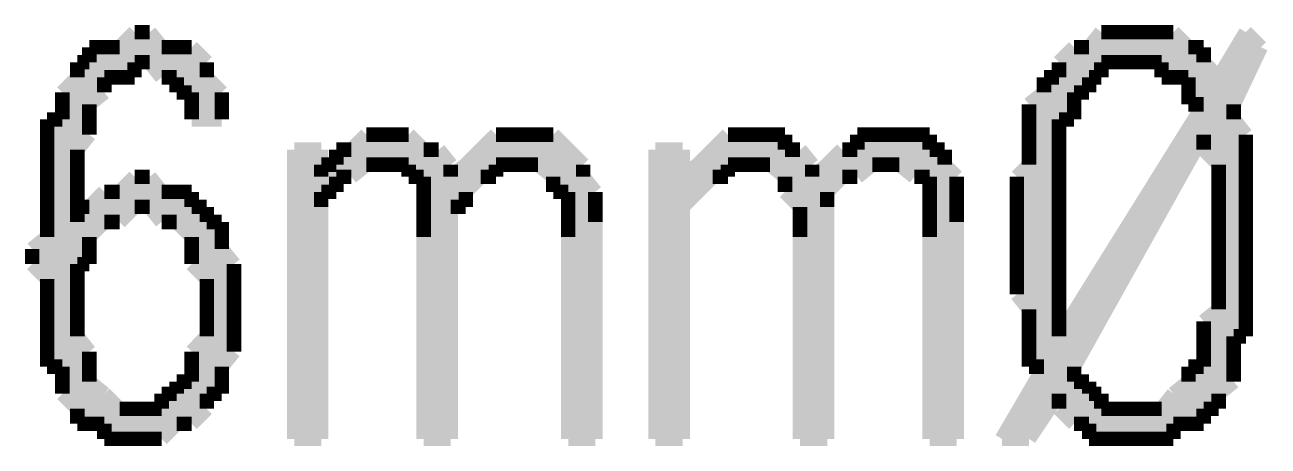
# Model space of a CAD drawing. Header units: millimetres. Extents: x 5 to 350, y 3 to 213.
# Drawn here: x 212.38 to 219.66, y 50.67 to 53.14 of the extents above; entities that cross this region are included whole.
import ezdxf

# ---------------------------------------------------------------- set-up
doc = ezdxf.new("R2010")
doc.units = ezdxf.units.MM
doc.layers.add('H', color=251, linetype='Continuous')
doc.layers.add('P', color=255, linetype='Continuous')

msp = doc.modelspace()

# ---------------------------------------------------------------- hatches: boundary and pattern name
at = {"layer": 'H', "linetype": 'Continuous'}
for points in [[(213.36, 52.582), (213.36, 52.74), (213.272, 52.74), (213.272, 52.828), (213.184, 52.828), (213.113, 52.917), (212.76, 52.917), (212.76, 53.005), (212.937, 53.005), (213.025, 53.093), (213.113, 53.093), (213.184, 53.005), (213.36, 53.005), (213.448, 52.917), (213.448, 52.828), (213.536, 52.74), (213.536, 52.582), (213.36, 52.582)], [(218.105, 50.712), (218.352, 51.135), (218.264, 51.135), (218.264, 51.312), (218.44, 51.312), (219.287, 52.67), (219.198, 52.67), (219.198, 52.828), (219.375, 52.828), (219.534, 53.093), (219.622, 53.005), (219.463, 52.67), (219.463, 52.582), (219.534, 52.493), (219.287, 52.493), (218.528, 51.135), (218.528, 51.047), (218.616, 51.047), (218.616, 50.976), (218.44, 50.976), (218.264, 50.712), (218.105, 50.712)], [(218.264, 51.312), (218.264, 51.47), (218.193, 51.558), (218.193, 52.246), (218.264, 52.317), (218.264, 52.67), (218.352, 52.74), (218.352, 52.828), (218.44, 52.828), (218.44, 52.917), (218.528, 53.005), (218.616, 53.005), (218.687, 53.093), (219.11, 53.093), (219.198, 53.005), (219.287, 53.005), (219.287, 52.917), (218.687, 52.917), (218.687, 52.828), (218.616, 52.828), (218.616, 52.74), (218.528, 52.74), (218.528, 52.582), (218.44, 52.582), (218.44, 51.312), (218.264, 51.312)], [(212.848, 50.712), (212.848, 50.8), (212.69, 50.8), (212.69, 50.888), (212.602, 50.976), (212.602, 51.135), (212.513, 51.135), (212.513, 51.647), (212.425, 51.735), (212.425, 51.823), (212.513, 51.894), (212.513, 52.582), (212.602, 52.582), (212.602, 52.74), (212.69, 52.828), (212.69, 52.917), (213.025, 52.917), (213.025, 52.828), (212.848, 52.828), (212.848, 52.74), (212.76, 52.67), (212.76, 52.493), (212.69, 52.405), (212.69, 51.982), (212.848, 51.982), (212.76, 51.894), (212.76, 51.735), (212.69, 51.735), (212.69, 51.312), (212.76, 51.223), (212.76, 51.047), (212.937, 50.888), (213.448, 50.888), (213.36, 50.8), (213.272, 50.8), (213.184, 50.712), (212.848, 50.712)], [(219.04, 52.828), (219.04, 52.917), (219.287, 52.917), (219.375, 52.828), (219.04, 52.828)], [(214.118, 52.246), (214.118, 52.317), (214.207, 52.317), (214.207, 52.405), (214.295, 52.405), (214.383, 52.493), (214.63, 52.493), (214.718, 52.405), (214.806, 52.405), (214.877, 52.317), (214.383, 52.317), (214.295, 52.246), (214.118, 52.246)], [(215.565, 50.712), (215.565, 52.158), (215.477, 52.158), (215.477, 52.246), (215.388, 52.317), (214.965, 52.317), (215.142, 52.493), (215.477, 52.493), (215.653, 52.317), (215.653, 52.246), (215.724, 52.158), (215.724, 50.712), (215.565, 50.712)], [(216.235, 52.246), (216.5, 52.493), (216.835, 52.493), (216.835, 52.405), (216.923, 52.405), (216.994, 52.317), (216.5, 52.317), (216.5, 52.246), (216.235, 52.246)], [(217.682, 50.712), (217.682, 52.246), (217.593, 52.246), (217.505, 52.317), (217.082, 52.317), (217.17, 52.405), (217.258, 52.405), (217.258, 52.493), (217.682, 52.493), (217.682, 52.405), (217.77, 52.405), (217.77, 52.317), (217.84, 52.246), (217.84, 50.712), (217.682, 50.712)], [(218.616, 50.712), (218.616, 50.8), (218.528, 50.8), (218.44, 50.888), (219.04, 50.888), (219.198, 51.047), (219.198, 51.135), (219.287, 51.135), (219.287, 51.4), (219.375, 51.47), (219.375, 52.317), (219.287, 52.405), (219.287, 52.493), (219.534, 52.493), (219.534, 51.312), (219.463, 51.312), (219.463, 51.047), (219.375, 50.976), (219.375, 50.888), (219.287, 50.888), (219.287, 50.8), (219.11, 50.8), (219.11, 50.712), (218.616, 50.712)], [(213.96, 50.712), (213.96, 52.405), (214.118, 52.405), (214.118, 52.246), (214.207, 52.246), (214.207, 52.158), (214.118, 52.158), (214.118, 50.712), (213.96, 50.712)], [(216.076, 50.712), (216.076, 52.405), (216.235, 52.405), (216.235, 52.246), (216.412, 52.246), (216.235, 52.07), (216.235, 50.712), (216.076, 50.712)], [(214.718, 50.712), (214.718, 52.246), (214.63, 52.246), (214.63, 52.317), (214.877, 52.317), (214.877, 52.246), (215.053, 52.246), (214.965, 52.158), (214.965, 52.07), (214.877, 52.07), (214.877, 50.712), (214.718, 50.712)], [(214.877, 52.246), (214.965, 52.317), (215.142, 52.317), (215.142, 52.246), (214.877, 52.246)], [(216.923, 50.712), (216.923, 52.07), (216.835, 52.158), (216.835, 52.246), (216.747, 52.317), (216.994, 52.317), (216.994, 52.246), (217.17, 52.246), (217.082, 52.158), (217.082, 50.712), (216.923, 50.712)], [(216.994, 52.246), (217.082, 52.317), (217.346, 52.317), (217.258, 52.246), (216.994, 52.246)], [(213.184, 50.888), (213.184, 50.976), (213.272, 50.976), (213.272, 51.047), (213.36, 51.047), (213.36, 51.223), (213.448, 51.312), (213.448, 51.647), (213.36, 51.735), (213.36, 51.894), (213.272, 51.982), (213.184, 51.982), (213.113, 52.07), (212.76, 52.07), (212.848, 52.158), (212.937, 52.158), (213.025, 52.246), (213.113, 52.246), (213.184, 52.158), (213.36, 52.158), (213.36, 52.07), (213.448, 52.07), (213.448, 51.982), (213.536, 51.982), (213.536, 51.823), (213.607, 51.735), (213.607, 51.223), (213.536, 51.135), (213.536, 50.976), (213.448, 50.976), (213.448, 50.888), (213.184, 50.888)], [(212.69, 51.982), (212.69, 52.07), (213.025, 52.07), (212.937, 51.982), (212.69, 51.982)], [(218.44, 50.888), (218.44, 50.976), (218.687, 50.976), (218.687, 50.888), (218.44, 50.888)]]:
    msp.add_hatch(color=256, dxfattribs=at).paths.add_polyline_path(points)

# ---------------------------------------------------------------- linework, layer by layer
at = {"layer": 'P', "const_width": 0.085}
for points in [[(213.025, 53.093), (212.937, 53.005)], [(213.113, 53.093), (213.025, 53.093)], [(213.184, 53.005), (213.113, 53.093)], [(213.113, 53.093), (213.113, 53.093)], [(218.687, 53.093), (218.616, 53.005)], [(218.775, 53.093), (218.687, 53.093)], [(218.863, 53.093), (218.775, 53.093)], [(218.952, 53.093), (218.863, 53.093)], [(219.04, 53.093), (218.952, 53.093)], [(219.11, 53.093), (219.04, 53.093)], [(219.198, 53.005), (219.11, 53.093)], [(219.534, 53.093), (219.375, 52.828)], [(219.622, 53.005), (219.534, 53.093)], [(212.848, 53.005), (212.76, 53.005)], [(212.76, 53.005), (212.76, 52.917)], [(212.937, 53.005), (212.848, 53.005)], [(213.272, 53.005), (213.184, 53.005)], [(213.36, 53.005), (213.272, 53.005)], [(213.448, 52.917), (213.36, 53.005)], [(218.528, 53.005), (218.44, 52.917)], [(218.616, 53.005), (218.528, 53.005)], [(219.287, 53.005), (219.198, 53.005)], [(219.287, 52.917), (219.287, 53.005)], [(219.463, 52.67), (219.622, 53.005)], [(212.69, 52.917), (212.69, 52.828)], [(213.113, 52.917), (212.69, 52.917)], [(212.76, 52.917), (212.69, 52.917)], [(212.69, 52.917), (213.113, 52.917)], [(213.025, 52.828), (213.025, 52.917)], [(213.025, 52.917), (213.113, 52.917)], [(213.113, 52.917), (213.184, 52.828)], [(213.448, 52.828), (213.448, 52.917)], [(218.44, 52.917), (218.44, 52.828)], [(218.687, 52.828), (218.687, 52.917)], [(218.687, 52.917), (218.775, 52.917)], [(218.775, 52.917), (218.863, 52.917)], [(219.287, 52.917), (218.863, 52.917)], [(218.863, 52.917), (218.952, 52.917)], [(218.863, 52.917), (219.287, 52.917)], [(218.952, 52.917), (219.04, 52.917)], [(219.04, 52.917), (219.04, 52.828)], [(219.375, 52.828), (219.287, 52.917)], [(212.69, 52.828), (212.602, 52.74)], [(212.848, 52.74), (212.848, 52.828)], [(212.848, 52.828), (212.937, 52.828)], [(212.937, 52.828), (213.025, 52.828)], [(213.184, 52.828), (213.272, 52.828)], [(213.272, 52.828), (213.272, 52.74)], [(213.536, 52.74), (213.448, 52.828)], [(218.44, 52.828), (218.352, 52.828)], [(218.352, 52.828), (218.352, 52.74)], [(218.616, 52.74), (218.616, 52.828)], [(218.616, 52.828), (218.687, 52.828)], [(219.04, 52.828), (219.11, 52.828)], [(219.11, 52.828), (219.198, 52.828)], [(219.198, 52.828), (219.375, 52.828)], [(219.375, 52.828), (219.198, 52.828)], [(219.198, 52.828), (219.198, 52.74)], [(219.375, 52.828), (219.375, 52.828)], [(212.602, 52.74), (212.602, 52.67)], [(212.76, 52.67), (212.848, 52.74)], [(213.272, 52.74), (213.36, 52.74)], [(213.36, 52.74), (213.36, 52.67)], [(213.536, 52.67), (213.536, 52.74)], [(218.352, 52.74), (218.264, 52.67)], [(218.528, 52.67), (218.528, 52.74)], [(218.528, 52.74), (218.616, 52.74)], [(219.198, 52.74), (219.198, 52.67)], [(212.602, 52.67), (212.602, 52.582)], [(212.76, 52.582), (212.76, 52.67)], [(213.36, 52.67), (213.36, 52.582)], [(213.536, 52.582), (213.536, 52.67)], [(218.264, 52.67), (218.264, 52.582)], [(219.287, 52.67), (218.44, 51.312)], [(218.528, 52.582), (218.528, 52.67)], [(219.198, 52.67), (219.287, 52.67)], [(219.463, 52.582), (219.463, 52.67)], [(212.602, 52.582), (212.513, 52.582)], [(212.513, 52.582), (212.513, 52.493)], [(212.76, 52.493), (212.76, 52.582)], [(213.36, 52.582), (213.536, 52.582)], [(218.264, 52.582), (218.264, 52.493)], [(218.44, 52.493), (218.44, 52.582)], [(218.44, 52.582), (218.528, 52.582)], [(219.534, 52.493), (219.463, 52.582)], [(212.513, 52.493), (212.513, 52.405)], [(212.69, 52.405), (212.76, 52.493)], [(214.383, 52.493), (214.295, 52.405)], [(214.454, 52.493), (214.383, 52.493)], [(214.542, 52.493), (214.454, 52.493)], [(214.63, 52.493), (214.542, 52.493)], [(214.718, 52.405), (214.63, 52.493)], [(214.63, 52.493), (214.63, 52.493)], [(215.142, 52.493), (215.053, 52.405)], [(215.23, 52.493), (215.142, 52.493)], [(215.3, 52.493), (215.23, 52.493)], [(215.388, 52.493), (215.3, 52.493)], [(215.477, 52.493), (215.388, 52.493)], [(215.565, 52.405), (215.477, 52.493)], [(216.5, 52.493), (216.412, 52.405)], [(216.57, 52.493), (216.5, 52.493)], [(216.658, 52.493), (216.57, 52.493)], [(216.747, 52.493), (216.658, 52.493)], [(216.835, 52.493), (216.747, 52.493)], [(216.835, 52.405), (216.835, 52.493)], [(217.346, 52.493), (217.258, 52.493)], [(217.258, 52.493), (217.258, 52.405)], [(217.417, 52.493), (217.346, 52.493)], [(217.505, 52.493), (217.417, 52.493)], [(217.593, 52.493), (217.505, 52.493)], [(217.682, 52.493), (217.593, 52.493)], [(217.682, 52.405), (217.682, 52.493)], [(218.264, 52.493), (218.264, 52.405)], [(218.44, 52.405), (218.44, 52.493)], [(218.528, 51.135), (219.287, 52.493)], [(219.534, 52.493), (219.287, 52.493)], [(219.287, 52.493), (219.287, 52.405)], [(219.287, 52.493), (219.534, 52.493)], [(219.534, 52.405), (219.534, 52.493)], [(219.534, 52.493), (219.534, 52.493)], [(212.513, 52.405), (212.513, 52.317)], [(212.69, 52.317), (212.69, 52.405)], [(214.118, 52.405), (213.96, 52.405)], [(213.96, 52.405), (213.96, 50.712)], [(214.118, 52.246), (214.118, 52.405)], [(214.295, 52.405), (214.207, 52.405)], [(214.207, 52.405), (214.207, 52.317)], [(214.806, 52.405), (214.718, 52.405)], [(214.877, 52.317), (214.806, 52.405)], [(215.053, 52.405), (214.965, 52.317)], [(215.653, 52.317), (215.565, 52.405)], [(216.235, 52.405), (216.076, 52.405)], [(216.076, 52.405), (216.076, 50.712)], [(216.235, 52.246), (216.235, 52.405)], [(216.412, 52.405), (216.323, 52.317)], [(216.923, 52.405), (216.835, 52.405)], [(216.994, 52.317), (216.923, 52.405)], [(217.17, 52.405), (217.082, 52.317)], [(217.258, 52.405), (217.17, 52.405)], [(217.77, 52.405), (217.682, 52.405)], [(217.77, 52.317), (217.77, 52.405)], [(218.264, 52.405), (218.264, 52.317)], [(218.44, 52.317), (218.44, 52.405)], [(219.287, 52.405), (219.375, 52.317)], [(219.534, 52.317), (219.534, 52.405)], [(212.513, 52.317), (212.513, 52.246)], [(212.69, 52.246), (212.69, 52.317)], [(214.207, 52.317), (214.118, 52.317)], [(214.118, 52.317), (214.118, 52.246)], [(214.295, 52.246), (214.383, 52.317)], [(214.383, 52.317), (214.454, 52.317)], [(214.877, 52.317), (214.454, 52.317)], [(214.454, 52.317), (214.542, 52.317)], [(214.454, 52.317), (214.877, 52.317)], [(214.542, 52.317), (214.63, 52.317)], [(214.63, 52.317), (214.63, 52.246)], [(214.877, 52.246), (214.877, 52.317)], [(214.877, 52.317), (214.877, 52.317)], [(214.965, 52.317), (214.877, 52.246)], [(215.3, 52.317), (214.965, 52.317)], [(214.965, 52.317), (215.3, 52.317)], [(215.142, 52.246), (215.142, 52.317)], [(215.142, 52.317), (215.23, 52.317)], [(215.23, 52.317), (215.3, 52.317)], [(215.3, 52.317), (215.388, 52.317)], [(215.388, 52.317), (215.477, 52.246)], [(215.653, 52.246), (215.653, 52.317)], [(216.323, 52.317), (216.235, 52.246)], [(216.5, 52.246), (216.5, 52.317)], [(216.5, 52.317), (216.57, 52.317)], [(216.57, 52.317), (216.658, 52.317)], [(216.994, 52.317), (216.658, 52.317)], [(216.658, 52.317), (216.747, 52.317)], [(216.658, 52.317), (216.994, 52.317)], [(216.747, 52.317), (216.835, 52.246)], [(216.994, 52.246), (216.994, 52.317)], [(216.994, 52.317), (216.994, 52.317)], [(217.082, 52.317), (216.994, 52.246)], [(217.417, 52.317), (217.082, 52.317)], [(217.082, 52.317), (217.417, 52.317)], [(217.258, 52.246), (217.346, 52.317)], [(217.346, 52.317), (217.417, 52.317)], [(217.417, 52.317), (217.505, 52.317)], [(217.505, 52.317), (217.593, 52.246)], [(217.84, 52.246), (217.77, 52.317)], [(218.264, 52.317), (218.193, 52.246)], [(218.44, 52.246), (218.44, 52.317)], [(219.375, 52.317), (219.375, 52.246)], [(219.534, 52.246), (219.534, 52.317)], [(212.513, 52.246), (212.513, 52.158)], [(212.69, 52.158), (212.69, 52.246)], [(213.025, 52.246), (212.937, 52.158)], [(213.113, 52.246), (213.025, 52.246)], [(213.184, 52.158), (213.113, 52.246)], [(213.113, 52.246), (213.113, 52.246)], [(214.295, 52.246), (214.118, 52.246)], [(214.118, 52.246), (214.295, 52.246)], [(214.207, 52.158), (214.207, 52.246)], [(214.207, 52.246), (214.295, 52.246)], [(214.63, 52.246), (214.718, 52.246)], [(214.718, 52.246), (214.718, 52.158)], [(215.053, 52.246), (214.877, 52.246)], [(214.877, 52.246), (215.053, 52.246)], [(214.965, 52.158), (215.053, 52.246)], [(215.053, 52.246), (215.142, 52.246)], [(215.477, 52.246), (215.477, 52.158)], [(215.724, 52.158), (215.653, 52.246)], [(216.412, 52.246), (216.235, 52.246)], [(216.235, 52.246), (216.412, 52.246)], [(216.323, 52.158), (216.412, 52.246)], [(216.412, 52.246), (216.5, 52.246)], [(216.835, 52.246), (216.835, 52.158)], [(217.17, 52.246), (216.994, 52.246)], [(216.994, 52.246), (217.17, 52.246)], [(217.082, 52.158), (217.17, 52.246)], [(217.17, 52.246), (217.258, 52.246)], [(217.593, 52.246), (217.682, 52.246)], [(217.682, 52.246), (217.682, 52.158)], [(217.84, 52.158), (217.84, 52.246)], [(218.193, 52.246), (218.193, 52.158)], [(218.44, 52.158), (218.44, 52.246)], [(219.375, 52.246), (219.375, 52.158)], [(219.534, 52.158), (219.534, 52.246)], [(212.513, 52.158), (212.513, 52.07)], [(212.69, 52.07), (212.69, 52.158)], [(212.848, 52.158), (212.76, 52.07)], [(212.937, 52.158), (212.848, 52.158)], [(213.272, 52.158), (213.184, 52.158)], [(213.36, 52.158), (213.272, 52.158)], [(213.36, 52.07), (213.36, 52.158)], [(214.118, 52.07), (214.118, 52.158)], [(214.118, 52.158), (214.207, 52.158)], [(214.718, 52.158), (214.718, 52.07)], [(214.965, 52.07), (214.965, 52.158)], [(215.477, 52.158), (215.565, 52.158)], [(215.565, 52.158), (215.565, 52.07)], [(215.724, 52.07), (215.724, 52.158)], [(216.235, 52.07), (216.323, 52.158)], [(216.835, 52.158), (216.923, 52.07)], [(217.082, 52.07), (217.082, 52.158)], [(217.682, 52.158), (217.682, 52.07)], [(217.84, 52.07), (217.84, 52.158)], [(218.193, 52.158), (218.193, 52.07)], [(218.44, 52.07), (218.44, 52.158)], [(219.375, 52.158), (219.375, 52.07)], [(219.534, 52.07), (219.534, 52.158)], [(212.513, 52.07), (212.513, 51.982)], [(212.76, 52.07), (212.69, 52.07)], [(212.69, 52.07), (212.69, 51.982)], [(212.69, 51.982), (212.69, 52.07)], [(213.025, 52.07), (212.76, 52.07)], [(212.76, 52.07), (213.025, 52.07)], [(212.937, 51.982), (213.025, 52.07)], [(213.025, 52.07), (213.025, 52.07)], [(213.025, 52.07), (213.113, 52.07)], [(213.113, 52.07), (213.184, 51.982)], [(213.448, 52.07), (213.36, 52.07)], [(213.448, 51.982), (213.448, 52.07)], [(214.118, 50.712), (214.118, 52.07)], [(214.718, 52.07), (214.718, 51.982)], [(214.877, 50.712), (214.877, 52.07)], [(214.877, 52.07), (214.965, 52.07)], [(215.565, 52.07), (215.565, 51.982)], [(215.724, 51.982), (215.724, 52.07)], [(216.235, 50.712), (216.235, 52.07)], [(216.923, 52.07), (216.923, 51.982)], [(217.082, 50.712), (217.082, 52.07)], [(217.682, 52.07), (217.682, 51.982)], [(217.84, 51.982), (217.84, 52.07)], [(218.193, 52.07), (218.193, 51.982)], [(218.44, 51.982), (218.44, 52.07)], [(219.375, 52.07), (219.375, 51.982)], [(219.534, 51.982), (219.534, 52.07)], [(212.513, 51.982), (212.513, 51.894)], [(212.69, 51.982), (212.848, 51.982)], [(212.848, 51.982), (212.69, 51.982)], [(212.76, 51.894), (212.848, 51.982)], [(212.848, 51.982), (212.937, 51.982)], [(213.184, 51.982), (213.272, 51.982)], [(213.272, 51.982), (213.36, 51.894)], [(213.536, 51.982), (213.448, 51.982)], [(213.536, 51.894), (213.536, 51.982)], [(214.718, 51.982), (214.718, 51.894)], [(215.565, 51.982), (215.565, 51.894)], [(215.724, 50.712), (215.724, 51.982)], [(216.923, 51.982), (216.923, 51.894)], [(217.682, 51.982), (217.682, 51.894)], [(217.84, 50.712), (217.84, 51.982)], [(218.193, 51.982), (218.193, 51.894)], [(218.44, 51.894), (218.44, 51.982)], [(219.375, 51.982), (219.375, 51.894)], [(219.534, 51.894), (219.534, 51.982)], [(212.513, 51.894), (212.425, 51.823)], [(212.76, 51.823), (212.76, 51.894)], [(213.36, 51.894), (213.36, 51.823)], [(213.536, 51.823), (213.536, 51.894)], [(214.718, 51.894), (214.718, 50.712)], [(215.565, 51.894), (215.565, 50.712)], [(216.923, 51.894), (216.923, 50.712)], [(217.682, 51.894), (217.682, 50.712)], [(218.193, 51.894), (218.193, 51.823)], [(218.44, 51.823), (218.44, 51.894)], [(219.375, 51.894), (219.375, 51.823)], [(219.534, 51.823), (219.534, 51.894)], [(212.425, 51.823), (212.425, 51.735)], [(212.76, 51.735), (212.76, 51.823)], [(213.36, 51.823), (213.36, 51.735)], [(213.607, 51.735), (213.536, 51.823)], [(218.193, 51.823), (218.193, 51.735)], [(218.44, 51.735), (218.44, 51.823)], [(219.375, 51.823), (219.375, 51.735)], [(219.534, 51.735), (219.534, 51.823)], [(212.425, 51.735), (212.513, 51.647)], [(212.69, 51.647), (212.69, 51.735)], [(212.69, 51.735), (212.76, 51.735)], [(213.36, 51.735), (213.448, 51.647)], [(213.607, 51.647), (213.607, 51.735)], [(218.193, 51.735), (218.193, 51.647)], [(218.44, 51.647), (218.44, 51.735)], [(219.375, 51.735), (219.375, 51.647)], [(219.534, 51.647), (219.534, 51.735)], [(212.513, 51.647), (212.513, 51.558)], [(212.69, 51.558), (212.69, 51.647)], [(213.448, 51.647), (213.448, 51.558)], [(213.607, 51.558), (213.607, 51.647)], [(218.193, 51.647), (218.193, 51.558)], [(218.44, 51.558), (218.44, 51.647)], [(219.375, 51.647), (219.375, 51.558)], [(219.534, 51.558), (219.534, 51.647)], [(212.513, 51.558), (212.513, 51.47)], [(212.69, 51.47), (212.69, 51.558)], [(213.448, 51.558), (213.448, 51.47)], [(213.607, 51.47), (213.607, 51.558)], [(218.193, 51.558), (218.264, 51.47)], [(218.44, 51.47), (218.44, 51.558)], [(219.375, 51.558), (219.375, 51.47)], [(219.534, 51.47), (219.534, 51.558)], [(212.513, 51.47), (212.513, 51.4)], [(212.69, 51.4), (212.69, 51.47)], [(213.448, 51.47), (213.448, 51.4)], [(213.607, 51.4), (213.607, 51.47)], [(218.264, 51.47), (218.264, 51.4)], [(218.44, 51.4), (218.44, 51.47)], [(219.375, 51.47), (219.287, 51.4)], [(219.534, 51.4), (219.534, 51.47)], [(212.513, 51.4), (212.513, 51.312)], [(212.69, 51.312), (212.69, 51.4)], [(213.448, 51.4), (213.448, 51.312)], [(213.607, 51.312), (213.607, 51.4)], [(218.264, 51.4), (218.264, 51.312)], [(218.44, 51.312), (218.44, 51.4)], [(219.287, 51.4), (219.287, 51.312)], [(219.534, 51.312), (219.534, 51.4)], [(212.513, 51.312), (212.513, 51.223)], [(212.76, 51.223), (212.69, 51.312)], [(213.448, 51.312), (213.36, 51.223)], [(213.607, 51.223), (213.607, 51.312)], [(218.44, 51.312), (218.264, 51.312)], [(218.264, 51.312), (218.264, 51.223)], [(218.264, 51.312), (218.44, 51.312)], [(219.287, 51.312), (219.287, 51.223)], [(219.463, 51.223), (219.463, 51.312)], [(219.463, 51.312), (219.534, 51.312)], [(212.513, 51.223), (212.513, 51.135)], [(212.76, 51.135), (212.76, 51.223)], [(213.36, 51.223), (213.36, 51.135)], [(213.536, 51.135), (213.607, 51.223)], [(218.264, 51.223), (218.264, 51.135)], [(219.287, 51.223), (219.287, 51.135)], [(219.463, 51.135), (219.463, 51.223)], [(212.513, 51.135), (212.602, 51.135)], [(212.602, 51.135), (212.602, 51.047)], [(212.76, 51.047), (212.76, 51.135)], [(213.36, 51.135), (213.36, 51.047)], [(213.536, 51.047), (213.536, 51.135)], [(218.352, 51.135), (218.105, 50.712)], [(218.264, 51.135), (218.352, 51.135)], [(218.528, 51.047), (218.528, 51.135)], [(219.287, 51.135), (219.198, 51.135)], [(219.198, 51.135), (219.198, 51.047)], [(219.463, 51.047), (219.463, 51.135)], [(212.602, 51.047), (212.602, 50.976)], [(212.848, 50.976), (212.76, 51.047)], [(213.36, 51.047), (213.272, 51.047)], [(213.272, 51.047), (213.272, 50.976)], [(213.536, 50.976), (213.536, 51.047)], [(218.616, 51.047), (218.528, 51.047)], [(218.616, 50.976), (218.616, 51.047)], [(219.198, 51.047), (219.11, 50.976)], [(219.375, 50.976), (219.463, 51.047)], [(212.602, 50.976), (212.69, 50.888)], [(212.937, 50.888), (212.848, 50.976)], [(213.272, 50.976), (213.184, 50.976)], [(213.184, 50.976), (213.184, 50.888)], [(213.448, 50.888), (213.448, 50.976)], [(213.448, 50.976), (213.536, 50.976)], [(218.264, 50.712), (218.44, 50.976)], [(218.687, 50.976), (218.44, 50.976)], [(218.44, 50.976), (218.44, 50.888)], [(218.44, 50.976), (218.687, 50.976)], [(218.687, 50.976), (218.616, 50.976)], [(218.687, 50.888), (218.687, 50.976)], [(219.11, 50.976), (219.04, 50.888)], [(219.375, 50.888), (219.375, 50.976)], [(212.69, 50.888), (212.69, 50.8)], [(213.025, 50.888), (212.937, 50.888)], [(213.113, 50.888), (213.025, 50.888)], [(213.184, 50.888), (213.113, 50.888)], [(213.113, 50.888), (213.448, 50.888)], [(213.448, 50.888), (213.113, 50.888)], [(213.36, 50.8), (213.448, 50.888)], [(218.44, 50.888), (218.863, 50.888)], [(218.863, 50.888), (218.44, 50.888)], [(218.44, 50.888), (218.528, 50.8)], [(218.775, 50.888), (218.687, 50.888)], [(218.863, 50.888), (218.775, 50.888)], [(218.952, 50.888), (218.863, 50.888)], [(219.04, 50.888), (218.952, 50.888)], [(219.287, 50.8), (219.287, 50.888)], [(219.287, 50.888), (219.375, 50.888)], [(212.69, 50.8), (212.76, 50.8)], [(212.76, 50.8), (212.848, 50.8)], [(212.848, 50.8), (212.848, 50.712)], [(213.184, 50.712), (213.272, 50.8)], [(213.272, 50.8), (213.36, 50.8)], [(218.528, 50.8), (218.616, 50.8)], [(218.616, 50.8), (218.616, 50.712)], [(219.11, 50.712), (219.11, 50.8)], [(219.11, 50.8), (219.198, 50.8)], [(219.198, 50.8), (219.287, 50.8)], [(212.848, 50.712), (212.937, 50.712)], [(212.937, 50.712), (213.025, 50.712)], [(213.025, 50.712), (213.113, 50.712)], [(213.113, 50.712), (213.184, 50.712)], [(213.96, 50.712), (214.118, 50.712)], [(214.718, 50.712), (214.877, 50.712)], [(215.565, 50.712), (215.724, 50.712)], [(216.076, 50.712), (216.235, 50.712)], [(216.923, 50.712), (217.082, 50.712)], [(217.682, 50.712), (217.84, 50.712)], [(218.105, 50.712), (218.264, 50.712)], [(218.616, 50.712), (218.687, 50.712)], [(218.687, 50.712), (218.775, 50.712)], [(218.775, 50.712), (218.863, 50.712)], [(218.863, 50.712), (218.952, 50.712)], [(218.952, 50.712), (219.04, 50.712)], [(219.04, 50.712), (219.11, 50.712)]]:
    msp.add_lwpolyline(points, dxfattribs=at)

doc.saveas('drawing.dxf')
